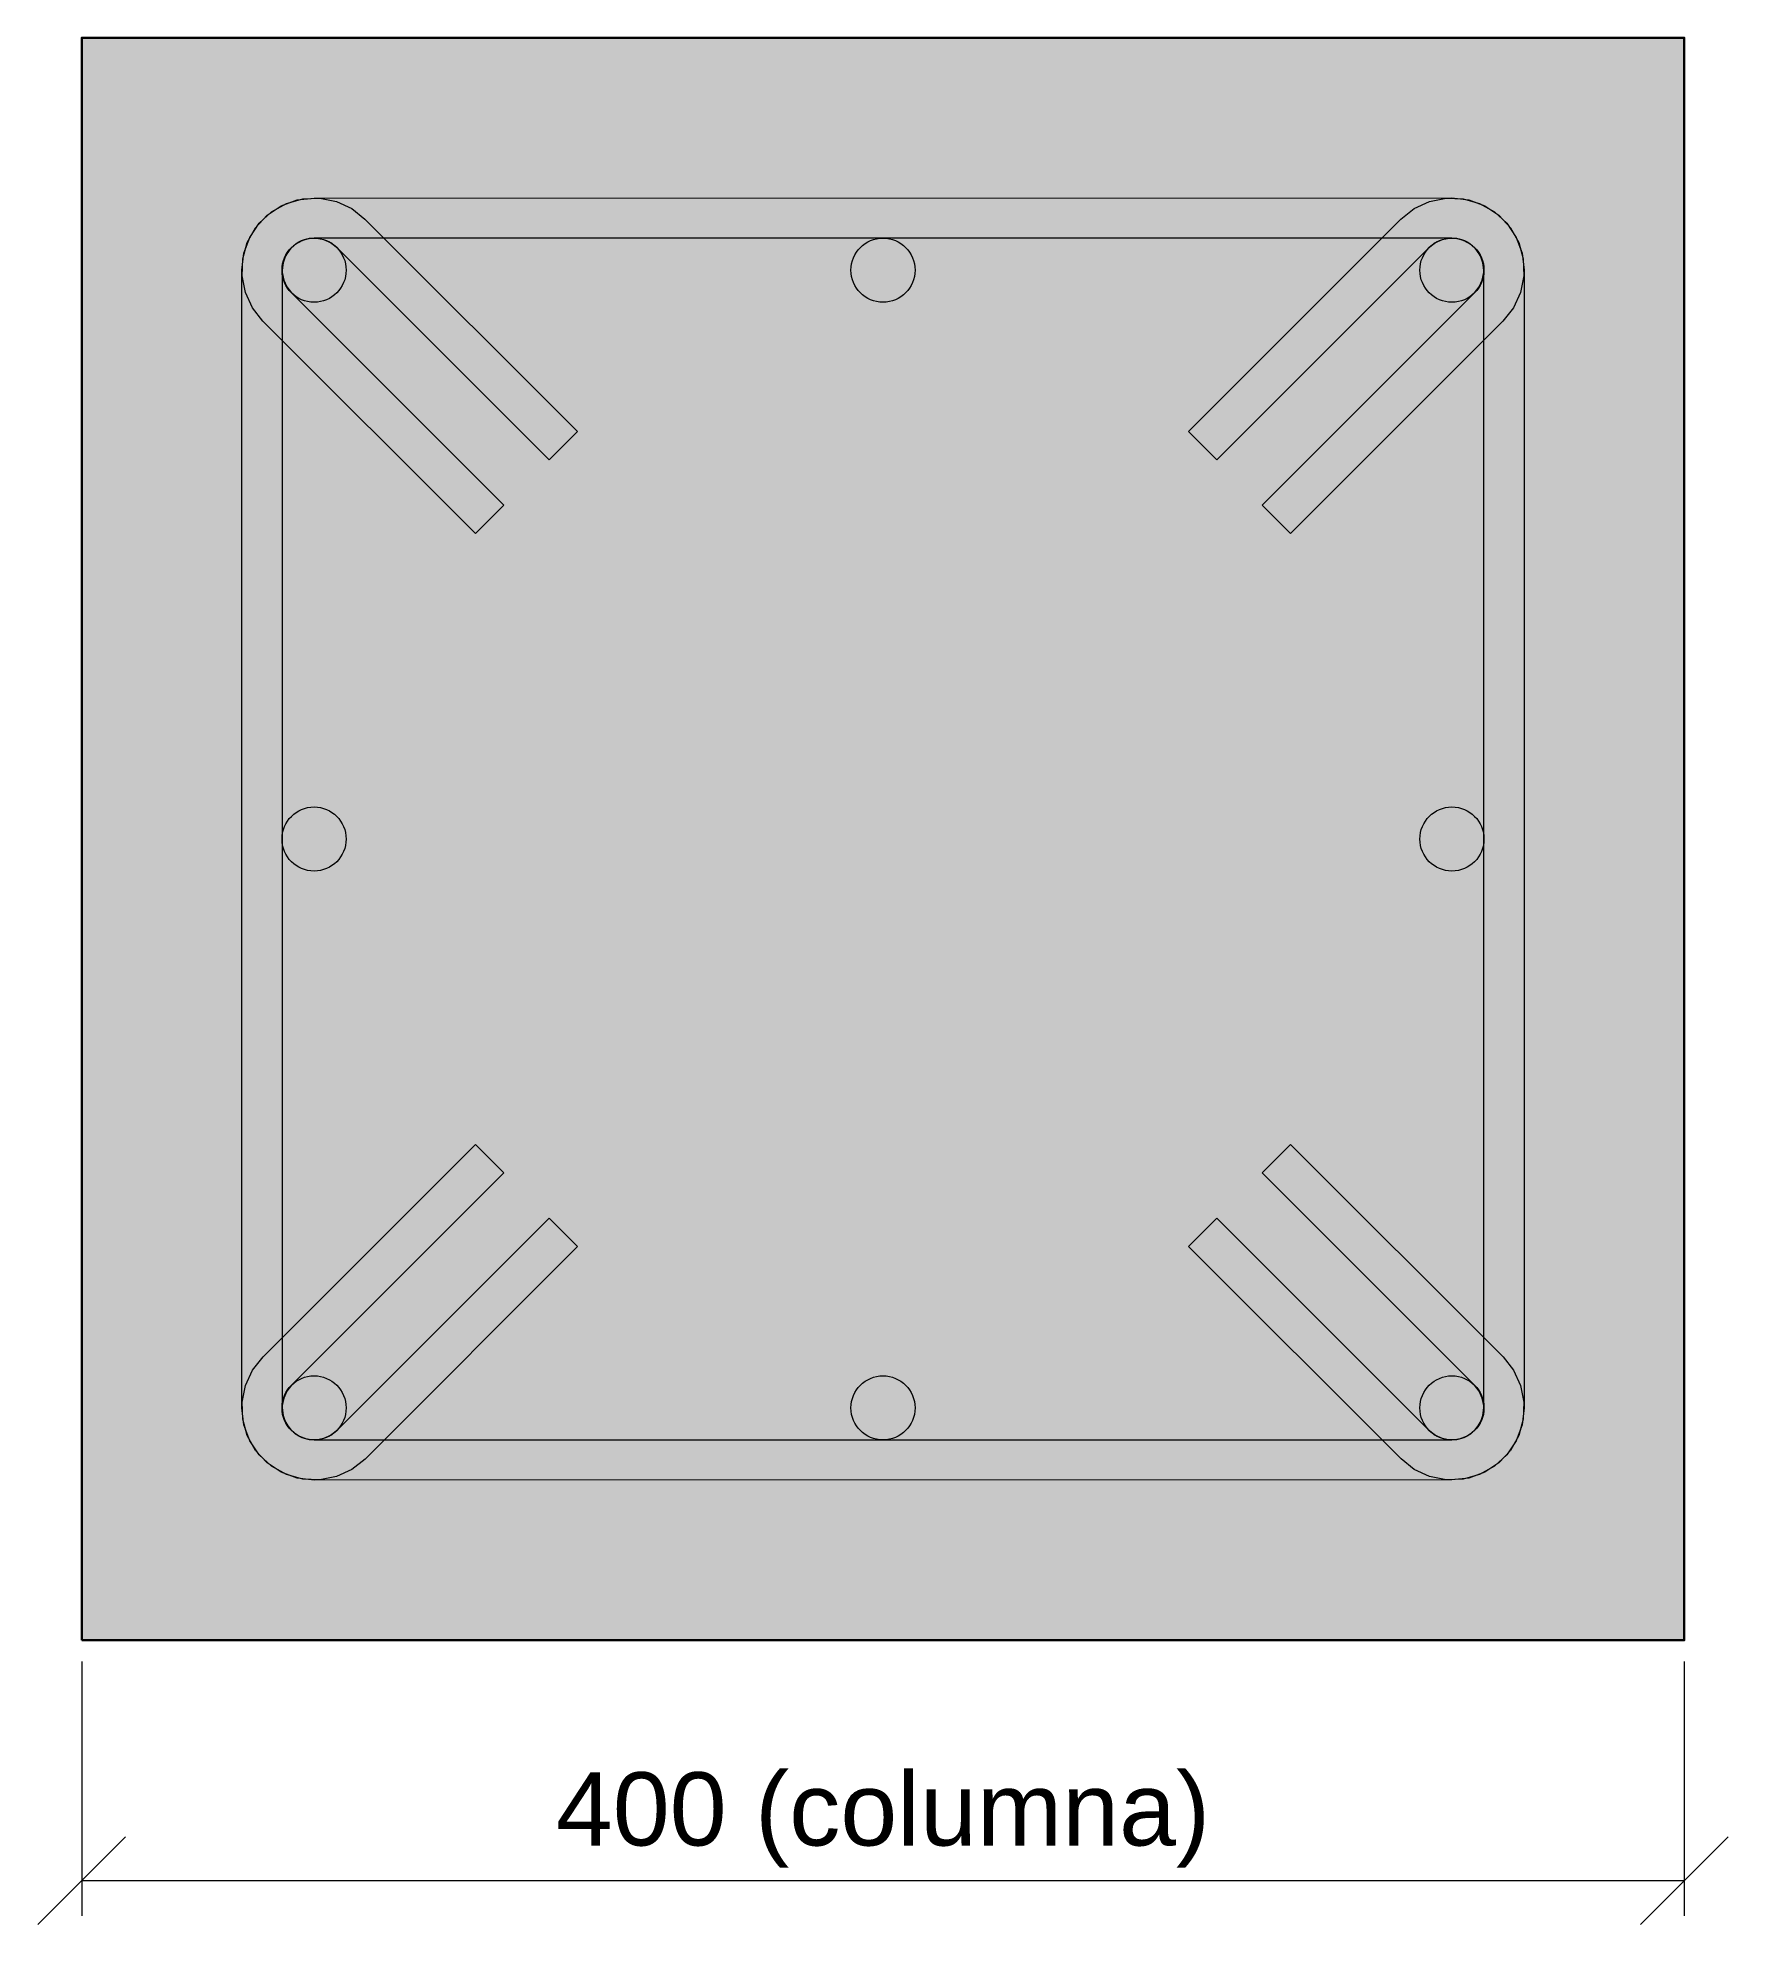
# Model space of a CAD drawing. Header units: millimetres. Extents: x -211 to 211, y -272 to 200.
import ezdxf

# ---------------------------------------------------------------- set-up
doc = ezdxf.new("R2010")
doc.units = ezdxf.units.MM
doc.header["$LTSCALE"] = 10
for name, color, linetype, lineweight, true_color in [('COTAS', 27, 'Continuous', 15, 0x333333), ('G-r_col', 31, 'Continuous', 15, 0xd2bc8c), ('G-r_conc', 252, 'Continuous', 30, 0x6b6b6b), ('G-r_t1', 217, 'Continuous', 18, 0x4a235a), ('G-r_t2', 147, 'Continuous', 18, 0x1b4f72), ('G-r_t3', 44, 'Continuous', 18, 0x7e5109), ('G-r_t4', 136, 'Continuous', 18, 0x0b5345)]:
    doc.layers.add(name, color=color, linetype=linetype, lineweight=lineweight, true_color=true_color)
doc.styles.add('ESTANDAR', font='arial.ttf')
doc.dimstyles.new('COTAS_1-10', dxfattribs={"dimscale": 10, "dimtxt": 1.8288, "dimasz": 2, "dimexe": 0.881944, "dimexo": 0.529167, "dimgap": 0.6, "dimtad": 1, "dimdec": 0, "dimtxsty": 'ESTANDAR', "dimtsz": 1.094317, "dimcen": 2.5, "dimclrd": 8, "dimclre": 8, "dimclrt": 250, "dimazin": 3, "dimtfac": 1, "dimtmove": 0, "dimatfit": 3, "dimlwd": 15, "dimlwe": 13})

msp = doc.modelspace()

# ---------------------------------------------------------------- hatches: boundary and pattern name
at = {"layer": 'G-r_col', "true_color": 0xe9dec7}
h = msp.add_hatch(color=7, dxfattribs=at)
edge = h.paths.add_edge_path()
edge.add_arc((-142, 142), 8, 0, 360)
h = msp.add_hatch(color=7, dxfattribs=at)
edge = h.paths.add_edge_path()
edge.add_arc((0, 142), 8, 0, 360)
h = msp.add_hatch(color=7, dxfattribs=at)
edge = h.paths.add_edge_path()
edge.add_arc((142, 142), 8, 0, 360)
h = msp.add_hatch(color=7, dxfattribs=at)
edge = h.paths.add_edge_path()
edge.add_arc((-142, 0), 8, 0, 360)
h = msp.add_hatch(color=7, dxfattribs=at)
edge = h.paths.add_edge_path()
edge.add_arc((142, 0), 8, 0, 360)
h = msp.add_hatch(color=7, dxfattribs=at)
edge = h.paths.add_edge_path()
edge.add_arc((-142, -142), 8, 0, 360)
h = msp.add_hatch(color=7, dxfattribs=at)
edge = h.paths.add_edge_path()
edge.add_arc((0, -142), 8, 0, 360)
h = msp.add_hatch(color=7, dxfattribs=at)
edge = h.paths.add_edge_path()
edge.add_arc((142, -142), 8, 0, 360)
at = {"layer": 'G-r_conc', "true_color": 0xf5f3ef}
msp.add_hatch(color=7, dxfattribs=at).paths.add_polyline_path([(-200, -200), (200, -200), (200, 200), (-200, 200)])
at = {"layer": 'G-r_t1', "true_color": 0x9957b5}
msp.add_hatch(color=7, dxfattribs=at).paths.add_polyline_path([(-94.62, -83.31), (-147.64, -136.33), (-148.79, -137.84), (-149.58, -139.54), (-149.94, -141.38), (-149.87, -143.25), (-149.36, -145.05), (-148.44, -146.68), (-147.17, -148.06), (-145.62, -149.1), (-143.86, -149.75), (-141.99, -149.97), (141.99, -150), (143.86, -149.75), (145.62, -149.1), (147.17, -148.06), (148.44, -146.68), (149.36, -145.05), (149.87, -143.25), (149.94, -141.38), (149.58, -139.54), (148.79, -137.84), (147.62, -136.35), (94.62, -83.31), (101.69, -76.24), (154.77, -129.27), (157.38, -132.58), (159.15, -136.43), (159.98, -140.58), (159.81, -144.82), (158.66, -148.9), (156.59, -152.6), (153.71, -155.71), (150.19, -158.07), (146.21, -159.54), (142.01, -160), (-142.01, -160.03), (-146.21, -159.54), (-150.19, -158.07), (-153.71, -155.71), (-156.59, -152.6), (-158.66, -148.9), (-159.81, -144.82), (-159.98, -140.58), (-159.15, -136.43), (-157.38, -132.58), (-154.74, -129.29), (-101.69, -76.24)])
at = {"layer": 'G-r_t2', "true_color": 0x4392c7}
msp.add_hatch(color=7, dxfattribs=at).paths.add_polyline_path([(83.31, -94.62), (136.33, -147.64), (137.84, -148.79), (139.54, -149.58), (141.38, -149.94), (143.25, -149.87), (145.05, -149.36), (146.68, -148.44), (148.06, -147.17), (149.1, -145.62), (149.75, -143.86), (149.97, -141.99), (150, 141.99), (149.75, 143.86), (149.1, 145.62), (148.06, 147.17), (146.68, 148.44), (145.05, 149.36), (143.25, 149.87), (141.38, 149.94), (139.54, 149.58), (137.84, 148.79), (136.35, 147.62), (83.31, 94.62), (76.24, 101.69), (129.27, 154.77), (132.58, 157.38), (136.43, 159.15), (140.58, 159.98), (144.82, 159.81), (148.9, 158.66), (152.6, 156.59), (155.71, 153.71), (158.07, 150.19), (159.54, 146.21), (160, 142.01), (160.03, -142.01), (159.54, -146.21), (158.07, -150.19), (155.71, -153.71), (152.6, -156.59), (148.9, -158.66), (144.82, -159.81), (140.58, -159.98), (136.43, -159.15), (132.58, -157.38), (129.29, -154.74), (76.24, -101.69)])
at = {"layer": 'G-r_t3', "true_color": 0xe88b38}
msp.add_hatch(color=7, dxfattribs=at).paths.add_polyline_path([(94.62, 83.31), (147.64, 136.33), (148.79, 137.84), (149.58, 139.54), (149.94, 141.38), (149.87, 143.25), (149.36, 145.05), (148.44, 146.68), (147.17, 148.06), (145.62, 149.1), (143.86, 149.75), (141.99, 149.97), (-141.99, 150), (-143.86, 149.75), (-145.62, 149.1), (-147.17, 148.06), (-148.44, 146.68), (-149.36, 145.05), (-149.87, 143.25), (-149.94, 141.38), (-149.58, 139.54), (-148.79, 137.84), (-147.62, 136.35), (-94.62, 83.31), (-101.69, 76.24), (-154.77, 129.27), (-157.38, 132.58), (-159.15, 136.43), (-159.98, 140.58), (-159.81, 144.82), (-158.66, 148.9), (-156.59, 152.6), (-153.71, 155.71), (-150.19, 158.07), (-146.21, 159.54), (-142.01, 160), (142.01, 160.03), (146.21, 159.54), (150.19, 158.07), (153.71, 155.71), (156.59, 152.6), (158.66, 148.9), (159.81, 144.82), (159.98, 140.58), (159.15, 136.43), (157.38, 132.58), (154.74, 129.29), (101.69, 76.24)])
at = {"layer": 'G-r_t4', "true_color": 0x2eae95}
msp.add_hatch(color=7, dxfattribs=at).paths.add_polyline_path([(-83.31, 94.62), (-136.33, 147.64), (-137.84, 148.79), (-139.54, 149.58), (-141.38, 149.94), (-143.25, 149.87), (-145.05, 149.36), (-146.68, 148.44), (-148.06, 147.17), (-149.1, 145.62), (-149.75, 143.86), (-149.97, 141.99), (-150, -141.99), (-149.75, -143.86), (-149.1, -145.62), (-148.06, -147.17), (-146.68, -148.44), (-145.05, -149.36), (-143.25, -149.87), (-141.38, -149.94), (-139.54, -149.58), (-137.84, -148.79), (-136.35, -147.62), (-83.31, -94.62), (-76.24, -101.69), (-129.27, -154.77), (-132.58, -157.38), (-136.43, -159.15), (-140.58, -159.98), (-144.82, -159.81), (-148.9, -158.66), (-152.6, -156.59), (-155.71, -153.71), (-158.07, -150.19), (-159.54, -146.21), (-160, -142.01), (-160.03, 142.01), (-159.54, 146.21), (-158.07, 150.19), (-155.71, 153.71), (-152.6, 156.59), (-148.9, 158.66), (-144.82, 159.81), (-140.58, 159.98), (-136.43, 159.15), (-132.58, 157.38), (-129.29, 154.74), (-76.24, 101.69)])

# ---------------------------------------------------------------- linework, layer by layer
at = {"layer": 'G-r_col'}
for centre in [(-142, 142), (0, 142), (142, 142), (-142, 0), (142, 0), (-142, -142), (0, -142), (142, -142)]:
    msp.add_circle(centre, 8, dxfattribs=at)
at = {"layer": 'G-r_conc'}
msp.add_lwpolyline([(-200, -200), (200, -200), (200, 200), (-200, 200)], close=True, dxfattribs=at)
at = {"layer": 'G-r_t1'}
msp.add_lwpolyline([(-94.62, -83.31), (-147.64, -136.33), (-148.79, -137.84), (-149.58, -139.54), (-149.94, -141.38), (-149.87, -143.25), (-149.36, -145.05), (-148.44, -146.68), (-147.17, -148.06), (-145.62, -149.1), (-143.86, -149.75), (-141.99, -149.97), (141.99, -150), (143.86, -149.75), (145.62, -149.1), (147.17, -148.06), (148.44, -146.68), (149.36, -145.05), (149.87, -143.25), (149.94, -141.38), (149.58, -139.54), (148.79, -137.84), (147.62, -136.35), (94.62, -83.31), (101.69, -76.24), (154.77, -129.27), (157.38, -132.58), (159.15, -136.43), (159.98, -140.58), (159.81, -144.82), (158.66, -148.9), (156.59, -152.6), (153.71, -155.71), (150.19, -158.07), (146.21, -159.54), (142.01, -160), (-142.01, -160.03), (-146.21, -159.54), (-150.19, -158.07), (-153.71, -155.71), (-156.59, -152.6), (-158.66, -148.9), (-159.81, -144.82), (-159.98, -140.58), (-159.15, -136.43), (-157.38, -132.58), (-154.74, -129.29), (-101.69, -76.24)], close=True, dxfattribs=at)
at = {"layer": 'G-r_t2'}
msp.add_lwpolyline([(83.31, -94.62), (136.33, -147.64), (137.84, -148.79), (139.54, -149.58), (141.38, -149.94), (143.25, -149.87), (145.05, -149.36), (146.68, -148.44), (148.06, -147.17), (149.1, -145.62), (149.75, -143.86), (149.97, -141.99), (150, 141.99), (149.75, 143.86), (149.1, 145.62), (148.06, 147.17), (146.68, 148.44), (145.05, 149.36), (143.25, 149.87), (141.38, 149.94), (139.54, 149.58), (137.84, 148.79), (136.35, 147.62), (83.31, 94.62), (76.24, 101.69), (129.27, 154.77), (132.58, 157.38), (136.43, 159.15), (140.58, 159.98), (144.82, 159.81), (148.9, 158.66), (152.6, 156.59), (155.71, 153.71), (158.07, 150.19), (159.54, 146.21), (160, 142.01), (160.03, -142.01), (159.54, -146.21), (158.07, -150.19), (155.71, -153.71), (152.6, -156.59), (148.9, -158.66), (144.82, -159.81), (140.58, -159.98), (136.43, -159.15), (132.58, -157.38), (129.29, -154.74), (76.24, -101.69)], close=True, dxfattribs=at)
at = {"layer": 'G-r_t3'}
msp.add_lwpolyline([(94.62, 83.31), (147.64, 136.33), (148.79, 137.84), (149.58, 139.54), (149.94, 141.38), (149.87, 143.25), (149.36, 145.05), (148.44, 146.68), (147.17, 148.06), (145.62, 149.1), (143.86, 149.75), (141.99, 149.97), (-141.99, 150), (-143.86, 149.75), (-145.62, 149.1), (-147.17, 148.06), (-148.44, 146.68), (-149.36, 145.05), (-149.87, 143.25), (-149.94, 141.38), (-149.58, 139.54), (-148.79, 137.84), (-147.62, 136.35), (-94.62, 83.31), (-101.69, 76.24), (-154.77, 129.27), (-157.38, 132.58), (-159.15, 136.43), (-159.98, 140.58), (-159.81, 144.82), (-158.66, 148.9), (-156.59, 152.6), (-153.71, 155.71), (-150.19, 158.07), (-146.21, 159.54), (-142.01, 160), (142.01, 160.03), (146.21, 159.54), (150.19, 158.07), (153.71, 155.71), (156.59, 152.6), (158.66, 148.9), (159.81, 144.82), (159.98, 140.58), (159.15, 136.43), (157.38, 132.58), (154.74, 129.29), (101.69, 76.24)], close=True, dxfattribs=at)
at = {"layer": 'G-r_t4'}
msp.add_lwpolyline([(-83.31, 94.62), (-136.33, 147.64), (-137.84, 148.79), (-139.54, 149.58), (-141.38, 149.94), (-143.25, 149.87), (-145.05, 149.36), (-146.68, 148.44), (-148.06, 147.17), (-149.1, 145.62), (-149.75, 143.86), (-149.97, 141.99), (-150, -141.99), (-149.75, -143.86), (-149.1, -145.62), (-148.06, -147.17), (-146.68, -148.44), (-145.05, -149.36), (-143.25, -149.87), (-141.38, -149.94), (-139.54, -149.58), (-137.84, -148.79), (-136.35, -147.62), (-83.31, -94.62), (-76.24, -101.69), (-129.27, -154.77), (-132.58, -157.38), (-136.43, -159.15), (-140.58, -159.98), (-144.82, -159.81), (-148.9, -158.66), (-152.6, -156.59), (-155.71, -153.71), (-158.07, -150.19), (-159.54, -146.21), (-160, -142.01), (-160.03, 142.01), (-159.54, 146.21), (-158.07, 150.19), (-155.71, 153.71), (-152.6, 156.59), (-148.9, 158.66), (-144.82, 159.81), (-140.58, 159.98), (-136.43, 159.15), (-132.58, 157.38), (-129.29, 154.74), (-76.24, 101.69)], close=True, dxfattribs=at)

# ---------------------------------------------------------------- dimensions: what is measured, and where the dimension line sits
at = {"layer": 'COTAS'}
msp.add_linear_dim(base=(-200, -260), p1=(-200, -200), p2=(200, -200), text='<> (columna)', dimstyle='COTAS_1-10', dxfattribs=at).render()

doc.saveas('drawing.dxf')
